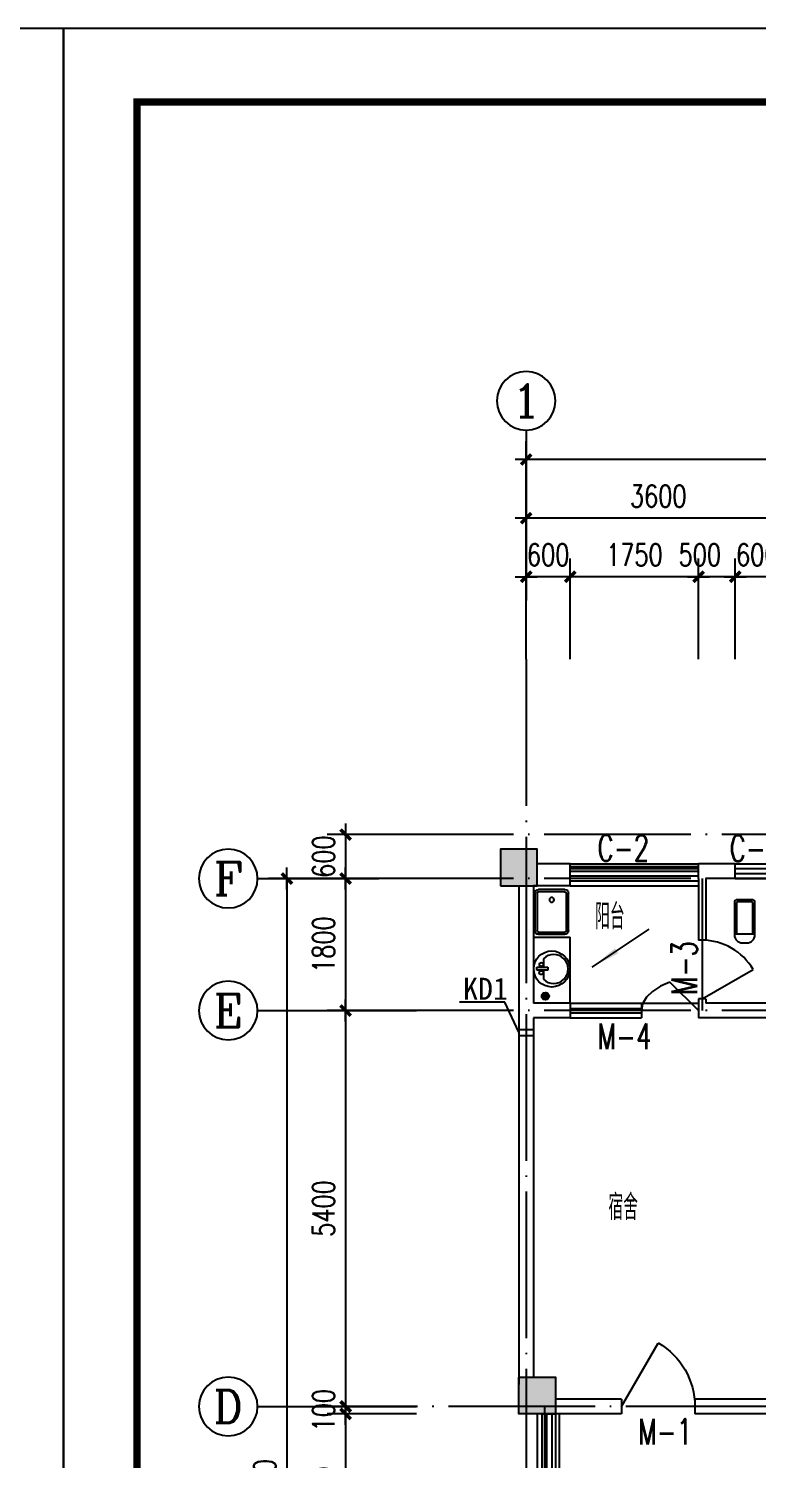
# Model space of a CAD drawing. Extents: x -105837 to 547563, y 466041 to 508041.
# Drawn here: x 71888 to 81821, y 488526 to 508041 of the extents above; entities that cross this region are included whole.
import ezdxf
from ezdxf.enums import TextEntityAlignment as Align

# ---------------------------------------------------------------- set-up
doc = ezdxf.new("R2010")
doc.units = 0
doc.header["$LTSCALE"] = 1000
doc.header["$MEASUREMENT"] = 0
doc.linetypes.add('DOTE', pattern=[2.42, 2, -0.2, 0.02, -0.2])
doc.layers.get('0').update_dxf_attribs({"linetype": 'CONTINUOUS'})
doc.layers.get('DEFPOINTS').update_dxf_attribs({"linetype": 'CONTINUOUS'})
for name, color, linetype in [('2106', 2, 'CONTINUOUS'), ('AXIS', 3, 'CONTINUOUS'), ('AXIS_TEXT', 7, 'CONTINUOUS'), ('COLUMN', 4, 'CONTINUOUS'), ('DOTE', 1, 'DOTE'), ('PUB_DIM', 3, 'CONTINUOUS'), ('PUB_TITLE', 4, 'CONTINUOUS'), ('S详图索引', 7, 'CONTINUOUS'), ('t-填充', 8, 'CONTINUOUS'), ('WALL', 255, 'CONTINUOUS'), ('WINDOW', 4, 'CONTINUOUS'), ('WINDOW_TEXT', 7, 'CONTINUOUS'), ('洁具', 6, 'CONTINUOUS'), ('管井', 5, 'CONTINUOUS'), ('门窗名称', 7, 'CONTINUOUS')]:
    doc.layers.add(name, color=color, linetype=linetype)
doc.styles.add('COMPLEX', font='COMPLEX.shx')
doc.styles.add('DIM_FONT', font='SIMPLEX.shx', dxfattribs={"width": 0.75})
doc.styles.add('SIMPLEX', font='SIMPLEX.SHX')
doc.styles.get("Standard").update_dxf_attribs({"font": 'txt.shx', "bigfont": 'hzdx.shx'})
doc.styles.add('国标仿宋', font='SIMPLEX.shx', dxfattribs={"width": 0.75, "bigfont": 'gbhzfs.shx'})
doc.styles.add('黑体', font='simhei.ttf', dxfattribs={"width": 0.7})
doc.dimstyles.new('DIMN', dxfattribs={"dimtxt": 300, "dimasz": 1, "dimexe": 250, "dimexo": 300, "dimgap": 150, "dimtad": 1, "dimdec": 0, "dimzin": 0, "dimdsep": 46, "dimtxsty": 'DIM_FONT', "dimblk": '_DIMX', "dimcen": 0.09, "dimclrt": 7, "dimadec": 0, "dimazin": 0, "dimtfac": 1, "dimtdec": 0, "dimtix": 1, "dimtmove": 2, "dimatfit": 3, "dimldrblk": '_DIMX', "dimfxl": 1, "dimtolj": 1, "dimtzin": 0, "dimarcsym": 0})

# ---------------------------------------------------------------- blocks, each defined once
blk = doc.blocks.new('_FZHK')
blk.add_lwpolyline([(-0.5, -0.5), (0.5, -0.5), (0.5, 0.5), (-0.5, 0.5)], close=True)
blk = doc.blocks.new('10')
at = {"layer": '2106', "color": 8}
for points in [[(215379, 297360), (214879, 297360), (215379, 296860), (214879, 296860)], [(215629, 290160), (215129, 290160), (215629, 289660), (215129, 289660)]]:
    blk.add_solid(points, dxfattribs=at)
at = {"layer": 'COLUMN'}
blk.add_lwpolyline([(215129, 290160), (215629, 290160), (215629, 289660), (215129, 289660)], close=True, dxfattribs=at)
at = {"layer": 'COLUMN', "xscale": 500, "yscale": 500, "zscale": 500}
blk.add_blockref('_FZHK', (215129, 297110), dxfattribs=at)
blk = doc.blocks.new('_DIMX')
blk.add_line((-150, 0), (150, 0))
at = {"const_width": 50}
blk.add_lwpolyline([(-70, -70), (70, 70)], dxfattribs=at)
blk = doc.blocks.new('*D618')
at = {"layer": 'AXIS', "color": 0, "lineweight": -2, "transparency": 16777216}
for p, q in [((78670, 500239), (78670, 502414)), ((125470, 500239), (125470, 502414)), ((125469, 502164), (78671, 502164))]:
    blk.add_line(p, q, dxfattribs=at)
at = {"layer": 'DEFPOINTS', "color": 0, "transparency": 16777216}
for p in [(78670, 502164), (78670, 499939), (125470, 499939)]:
    blk.add_point(p, dxfattribs=at)
at = {"layer": 'AXIS', "color": 0, "lineweight": -2, "transparency": 16777216}
for p, rotation in [((78670, 502164), 179.9999999999991), ((125470, 502164), 359.9999999999991)]:
    blk.add_blockref('_DIMX', p, dxfattribs=dict(at, rotation=rotation))
at = {"layer": 'AXIS', "color": 7, "transparency": 16777216, "insert": (102070, 502464), "char_height": 300, "attachment_point": 5, "style": 'DIM_FONT'}
blk.add_mtext('\\A1;46800', dxfattribs=at)
blk = doc.blocks.new('*D626')
at = {"layer": 'AXIS', "color": 0, "lineweight": -2, "transparency": 16777216}
for p, q in [((77176, 496447), (75959, 496447)), ((76209, 496446), (76209, 494648)), ((77176, 494647), (75959, 494647))]:
    blk.add_line(p, q, dxfattribs=at)
at = {"layer": 'DEFPOINTS', "color": 0, "transparency": 16777216}
for p in [(77476, 496447), (76209, 494647), (77476, 494647)]:
    blk.add_point(p, dxfattribs=at)
at = {"layer": 'AXIS', "color": 0, "lineweight": -2, "transparency": 16777216}
for p, rotation in [((76209, 496447), 90), ((76209, 494647), 270)]:
    blk.add_blockref('_DIMX', p, dxfattribs=dict(at, rotation=rotation))
at = {"layer": 'AXIS', "color": 7, "transparency": 16777216, "insert": (75909, 495547), "char_height": 300, "attachment_point": 5, "rotation": 90, "style": 'DIM_FONT'}
blk.add_mtext('\\A1;1800', dxfattribs=at)
blk = doc.blocks.new('*D627')
at = {"layer": 'AXIS', "color": 0, "lineweight": -2, "transparency": 16777216}
for p, q in [((77176, 496447), (75159, 496447)), ((75409, 496446), (75409, 479648)), ((77176, 479647), (75159, 479647))]:
    blk.add_line(p, q, dxfattribs=at)
at = {"layer": 'DEFPOINTS', "color": 0, "transparency": 16777216}
for p in [(77476, 496447), (75409, 479647), (77476, 479647)]:
    blk.add_point(p, dxfattribs=at)
at = {"layer": 'AXIS', "color": 0, "lineweight": -2, "transparency": 16777216}
for p, rotation in [((75409, 496447), 90), ((75409, 479647), 270)]:
    blk.add_blockref('_DIMX', p, dxfattribs=dict(at, rotation=rotation))
at = {"layer": 'AXIS', "color": 7, "transparency": 16777216, "insert": (75109, 488047), "char_height": 300, "attachment_point": 5, "rotation": 90, "style": 'DIM_FONT'}
blk.add_mtext('\\A1;16800', dxfattribs=at)
blk = doc.blocks.new('*D630')
at = {"layer": 'AXIS', "color": 0, "lineweight": -2, "transparency": 16777216}
for p, q in [((77176, 494647), (75959, 494647)), ((76209, 494646), (76209, 489248)), ((77176, 489247), (75959, 489247))]:
    blk.add_line(p, q, dxfattribs=at)
at = {"layer": 'DEFPOINTS', "color": 0, "transparency": 16777216}
for p in [(77476, 494647), (76209, 489247), (77476, 489247)]:
    blk.add_point(p, dxfattribs=at)
at = {"layer": 'AXIS', "color": 0, "lineweight": -2, "transparency": 16777216}
for p, rotation in [((76209, 494647), 90), ((76209, 489247), 270)]:
    blk.add_blockref('_DIMX', p, dxfattribs=dict(at, rotation=rotation))
at = {"layer": 'AXIS', "color": 7, "transparency": 16777216, "insert": (75909, 491947), "char_height": 300, "attachment_point": 5, "rotation": 90, "style": 'DIM_FONT'}
blk.add_mtext('\\A1;5400', dxfattribs=at)
blk = doc.blocks.new('_axiso')
blk.add_circle((0, 0), 0.5)
at = {"layer": 'AXIS_TEXT', "style": 'COMPLEX', "width": 1.041667}
blk.add_attdef('A', text='', height=0.56, dxfattribs=at).set_placement((-0.25, -0.28), (0.25, -0.28), align=Align.FIT)
blk = doc.blocks.new('*D631')
at = {"layer": 'DEFPOINTS', "color": 0, "transparency": 16777216}
for p in [(77558, 497047), (76209, 496447), (77558, 496447)]:
    blk.add_point(p, dxfattribs=at)
at = {"layer": 'PUB_DIM', "color": 0, "lineweight": -2, "transparency": 16777216}
for p, q in [((77258, 497047), (75959, 497047)), ((76209, 497048), (76209, 497049)), ((76209, 497047), (76209, 496447)), ((77258, 496447), (75959, 496447)), ((76209, 496446), (76209, 496445))]:
    blk.add_line(p, q, dxfattribs=at)
for p, rotation in [((76209, 497047), 270), ((76209, 496447), 90)]:
    blk.add_blockref('_DIMX', p, dxfattribs=dict(at, rotation=rotation))
at = {"layer": 'PUB_DIM', "color": 7, "transparency": 16777216, "insert": (75909, 496747), "char_height": 300, "attachment_point": 5, "rotation": 90, "style": 'DIM_FONT'}
blk.add_mtext('\\A1;600', dxfattribs=at)
blk = doc.blocks.new('*D672')
at = {"layer": 'AXIS', "color": 0, "lineweight": -2, "transparency": 16777216}
for p, q in [((78670, 500239), (78670, 501614)), ((82270, 500239), (82270, 501614)), ((82269, 501364), (78671, 501364))]:
    blk.add_line(p, q, dxfattribs=at)
at = {"layer": 'DEFPOINTS', "color": 0, "transparency": 16777216}
for p in [(78670, 501364), (78670, 499939), (82270, 499939)]:
    blk.add_point(p, dxfattribs=at)
at = {"layer": 'AXIS', "color": 0, "lineweight": -2, "transparency": 16777216, "rotation": 180}
blk.add_blockref('_DIMX', (78670, 501364), dxfattribs=at)
at = {"layer": 'AXIS', "color": 0, "lineweight": -2, "transparency": 16777216}
blk.add_blockref('_DIMX', (82270, 501364), dxfattribs=at)
at = {"layer": 'AXIS', "color": 7, "transparency": 16777216, "insert": (80470, 501664), "char_height": 300, "attachment_point": 5, "style": 'DIM_FONT'}
blk.add_mtext('\\A1;3600', dxfattribs=at)
blk = doc.blocks.new('_B8IMA')
for p, q in [((0.277, 1.929), (0.202, 1.656)), ((0.5, 0), (0.277, 1.929)), ((0.202, 1.656), (0.14, 1.31)), ((0.14, 1.31), (0.093, 0.906)), ((0.093, 0.906), (0.064, 0.463)), ((-0.5, 0.5), (0.056, 0.5)), ((0.064, 0.463), (0.055, 0)), ((0.056, 0.5), (0.056, -0.5)), ((-0.5, 0.15), (0.056, 0.15)), ((-0.5, -0.15), (0.056, -0.15)), ((-0.5, -0.5), (0.056, -0.5))]:
    blk.add_line(p, q)
blk = doc.blocks.new('_WBLK')
for p, q in [((-0.5, 0.5), (0.5, 0.5)), ((0.5, 0.1667), (-0.5, 0.1667)), ((0.5, -0.1667), (-0.5, -0.1667)), ((-0.5, -0.5), (0.5, -0.5))]:
    blk.add_line(p, q)
at = {"layer": 'WINDOW_TEXT', "style": 'SIMPLEX', "flags": 9}
blk.add_attdef('A', text='', height=1, dxfattribs=at).set_placement((0, 1.5), align=Align.MIDDLE)
blk = doc.blocks.new('831PN7ET')
for p, q in [((-255, 0), (255, 0)), ((-305, -410), (-305, -50)), ((-275, -410), (-275, -50)), ((-255, -30), (255, -30)), ((275, -50), (275, -410)), ((305, -50), (305, -410)), ((255, -430), (-255, -430)), ((255, -460), (-255, -460))]:
    blk.add_line(p, q)
blk.add_circle((165, -230), 32.5)
for centre, radius, start, end in [((-255, -50), 50, 90, 180), ((255, -50), 50, 0, 90), ((-255, -50), 20, 90, 180), ((255, -50), 20, 0, 90), ((-255, -410), 50, 180, 270), ((-255, -410), 20, 180, 270), ((255, -410), 50, 270, 0), ((255, -410), 20, 270, 0)]:
    blk.add_arc(centre, radius, start, end)
at = {"width": 0.8, "flags": 9}
for tag in ['XSIZE', 'YSIZE']:
    blk.add_attdef(tag, (0, 0), '', height=0.5, dxfattribs=at)
blk = doc.blocks.new('_E33IEP')
for p, q in [((44, -21), (44, 20)), ((44, 20), (194, 20)), ((135, 135), (135, 20)), ((194, 20), (194, -21)), ((194, -21), (44, -21)), ((135, -21), (135, -144))]:
    blk.add_line(p, q)
for centre, radius in [((248, -5), 246), ((106, 56), 26.7), ((105, -55), 26.7)]:
    blk.add_circle(centre, radius)
blk.add_arc((274, -5), 197, 225.2527, 134.7473)
at = {"style": 'DIM_FONT', "width": 0.8, "flags": 9}
for tag in ['XSIZE', 'YSIZE']:
    blk.add_attdef(tag, (0, 0), '', height=0.5, dxfattribs=at)
at = {"width": 0.8, "flags": 9}
for tag in ['YSIZE', 'XSIZE']:
    blk.add_attdef(tag, (2, -251), '', height=150, dxfattribs=at)
blk = doc.blocks.new('831Q1OE7')
at = {"color": 0}
for p, q in [((-49, 7), (-7, 49)), ((-47, -18), (18, 47)), ((-35, -35), (35, 35)), ((-18, -47), (47, 18)), ((7, -49), (49, -7))]:
    blk.add_line(p, q, dxfattribs=at)
at = {"extrusion": (0, 0, -1)}
blk.add_ellipse((0, 0), major_axis=(35.4, 35.4), ratio=1, dxfattribs=at)
at = {"width": 0.8, "flags": 9}
for tag in ['XSIZE', 'YSIZE']:
    blk.add_attdef(tag, (0, 0), '', height=0.5, dxfattribs=at)
blk = doc.blocks.new('_arrow')
blk.add_solid([(0, 0), (-1, 0.1), (-1, -0.1)])
blk = doc.blocks.new('831OOUV1')
for p, q in [((100, 0), (-100, 0)), ((-140, -40), (-140, -480)), ((-110, -40), (-110, -470)), ((100, -30), (-100, -30)), ((110, -470), (110, -40)), ((140, -480), (140, -40)), ((140, -470), (-140, -470)), ((-30, -590), (30, -590))]:
    blk.add_line(p, q)
for centre, radius, start, end in [((-100, -40), 40, 90, 180), ((100, -40), 40, 0, 90), ((-100, -40), 10, 90, 180), ((100, -40), 10, 0, 90), ((-30, -480), 110, 180, 270), ((30, -480), 110, 270, 0)]:
    blk.add_arc(centre, radius, start, end)
at = {"width": 0.8, "flags": 9}
for tag in ['XSIZE', 'YSIZE']:
    blk.add_attdef(tag, (0, 0), '', height=0.5, dxfattribs=at)
blk = doc.blocks.new('_dblk')
blk.add_line((-0.5, 0), (0, -0.866))
blk.add_arc((-0.5, 0), 1, 300, 0)
at = {"layer": 'WINDOW_TEXT', "style": 'SIMPLEX', "flags": 9}
blk.add_attdef('A', text='', height=1, dxfattribs=at).set_placement((0, 1.5), align=Align.MIDDLE)
blk = doc.blocks.new('*D798')
at = {"layer": 'AXIS', "color": 0, "lineweight": -2, "transparency": 16777216}
for p, q in [((79270, 499439), (79270, 500814)), ((81020, 499439), (81020, 500814)), ((81019, 500564), (79271, 500564))]:
    blk.add_line(p, q, dxfattribs=at)
at = {"layer": 'DEFPOINTS', "color": 0, "transparency": 16777216}
for p in [(79270, 500564), (79270, 499139, 1273), (81020, 499139, 1273)]:
    blk.add_point(p, dxfattribs=at)
at = {"layer": 'AXIS', "color": 0, "lineweight": -2, "transparency": 16777216, "rotation": 180}
blk.add_blockref('_DIMX', (79270, 500564), dxfattribs=at)
at = {"layer": 'AXIS', "color": 0, "lineweight": -2, "transparency": 16777216}
blk.add_blockref('_DIMX', (81020, 500564), dxfattribs=at)
at = {"layer": 'AXIS', "color": 7, "transparency": 16777216, "insert": (80145, 500864), "char_height": 300, "attachment_point": 5, "style": 'DIM_FONT'}
blk.add_mtext('\\A1;1750', dxfattribs=at)
blk = doc.blocks.new('*D799')
at = {"layer": 'AXIS', "color": 0, "lineweight": -2, "transparency": 16777216}
for p, q in [((78670, 499439), (78670, 500814)), ((79270, 499439), (79270, 500814)), ((78669, 500564), (78668, 500564)), ((79270, 500564), (78670, 500564)), ((79271, 500564), (79272, 500564))]:
    blk.add_line(p, q, dxfattribs=at)
at = {"layer": 'DEFPOINTS', "color": 0, "transparency": 16777216}
for p in [(78670, 500564), (78670, 499139, 1273), (79270, 499139, 1273)]:
    blk.add_point(p, dxfattribs=at)
at = {"layer": 'AXIS', "color": 0, "lineweight": -2, "transparency": 16777216}
blk.add_blockref('_DIMX', (78670, 500564), dxfattribs=at)
at = {"layer": 'AXIS', "color": 0, "lineweight": -2, "transparency": 16777216, "rotation": 180}
blk.add_blockref('_DIMX', (79270, 500564), dxfattribs=at)
at = {"layer": 'AXIS', "color": 7, "transparency": 16777216, "insert": (78970, 500864), "char_height": 300, "attachment_point": 5, "style": 'DIM_FONT'}
blk.add_mtext('\\A1;600', dxfattribs=at)
blk = doc.blocks.new('*D801')
at = {"layer": 'AXIS', "color": 0, "lineweight": -2, "transparency": 16777216}
for p, q in [((81520, 499439), (81520, 500814)), ((82120, 499439), (82120, 500814)), ((81519, 500564), (81518, 500564)), ((82120, 500564), (81520, 500564)), ((82121, 500564), (82122, 500564))]:
    blk.add_line(p, q, dxfattribs=at)
at = {"layer": 'DEFPOINTS', "color": 0, "transparency": 16777216}
for p in [(81520, 500564), (81520, 499139, 1273), (82120, 499139, 1273)]:
    blk.add_point(p, dxfattribs=at)
at = {"layer": 'AXIS', "color": 0, "lineweight": -2, "transparency": 16777216}
blk.add_blockref('_DIMX', (81520, 500564), dxfattribs=at)
at = {"layer": 'AXIS', "color": 0, "lineweight": -2, "transparency": 16777216, "rotation": 180}
blk.add_blockref('_DIMX', (82120, 500564), dxfattribs=at)
at = {"layer": 'AXIS', "color": 7, "transparency": 16777216, "insert": (81820, 500864), "char_height": 300, "attachment_point": 5, "style": 'DIM_FONT'}
blk.add_mtext('\\A1;600', dxfattribs=at)
blk = doc.blocks.new('*D802')
at = {"layer": 'AXIS', "color": 0, "lineweight": -2, "transparency": 16777216}
for p, q in [((81020, 499439), (81020, 500814)), ((81520, 499439), (81520, 500814)), ((81519, 500564), (81021, 500564))]:
    blk.add_line(p, q, dxfattribs=at)
at = {"layer": 'DEFPOINTS', "color": 0, "transparency": 16777216}
for p in [(81020, 500564), (81020, 499139, 1273), (81520, 499139, 1273)]:
    blk.add_point(p, dxfattribs=at)
at = {"layer": 'AXIS', "color": 0, "lineweight": -2, "transparency": 16777216, "rotation": 180}
blk.add_blockref('_DIMX', (81020, 500564), dxfattribs=at)
at = {"layer": 'AXIS', "color": 0, "lineweight": -2, "transparency": 16777216}
blk.add_blockref('_DIMX', (81520, 500564), dxfattribs=at)
at = {"layer": 'AXIS', "color": 7, "transparency": 16777216, "insert": (81037, 500864), "char_height": 300, "attachment_point": 5, "style": 'DIM_FONT'}
blk.add_mtext('\\A1;500', dxfattribs=at)
blk = doc.blocks.new('*D825')
at = {"layer": 'AXIS', "color": 0, "lineweight": -2, "transparency": 16777216}
for p, q in [((77176, 489146), (75959, 489146)), ((76209, 489145), (76209, 486947)), ((77176, 486946), (75959, 486946))]:
    blk.add_line(p, q, dxfattribs=at)
at = {"layer": 'DEFPOINTS', "color": 0, "transparency": 16777216}
for p in [(77476, 489146, 1273), (76209, 486946), (77476, 486946, 1273)]:
    blk.add_point(p, dxfattribs=at)
at = {"layer": 'AXIS', "color": 0, "lineweight": -2, "transparency": 16777216}
for p, rotation in [((76209, 489146), 90), ((76209, 486946), 270)]:
    blk.add_blockref('_DIMX', p, dxfattribs=dict(at, rotation=rotation))
at = {"layer": 'AXIS', "color": 7, "transparency": 16777216, "insert": (75909, 488046), "char_height": 300, "attachment_point": 5, "rotation": 90, "style": 'DIM_FONT'}
blk.add_mtext('\\A1;2200', dxfattribs=at)
blk = doc.blocks.new('*D827')
at = {"layer": 'AXIS', "color": 0, "lineweight": -2, "transparency": 16777216}
for p, q in [((77176, 489246), (75959, 489246)), ((76209, 489247), (76209, 489248)), ((76209, 489246), (76209, 489146)), ((77176, 489146), (75959, 489146)), ((76209, 489145), (76209, 489144))]:
    blk.add_line(p, q, dxfattribs=at)
at = {"layer": 'DEFPOINTS', "color": 0, "transparency": 16777216}
for p in [(77476, 489246), (76209, 489146), (77476, 489146, 1273)]:
    blk.add_point(p, dxfattribs=at)
at = {"layer": 'AXIS', "color": 0, "lineweight": -2, "transparency": 16777216}
for p, rotation in [((76209, 489246), 270), ((76209, 489146), 90)]:
    blk.add_blockref('_DIMX', p, dxfattribs=dict(at, rotation=rotation))
at = {"layer": 'AXIS', "color": 7, "transparency": 16777216, "insert": (75909, 489196), "char_height": 300, "attachment_point": 5, "rotation": 90, "style": 'DIM_FONT'}
blk.add_mtext('\\A1;100', dxfattribs=at)

msp = doc.modelspace()

# ---------------------------------------------------------------- linework, layer by layer
for p, q in [((79270.1323, 496647.06735), (81020.1323, 496647.06735)), ((80243.47768, 494747.06735), (81020.1323, 494747.06735))]:
    msp.add_line(p, q)
at = {"layer": 'AXIS'}
for p, q in [((78670.1323, 502564.05978), (78670.1323, 500239.05978)), ((75009.47452, 496447.06735), (76659.75412, 496447.06735)), ((75009.47452, 494647.06735), (77176.09547, 494647.06735)), ((75009.47452, 489247.06735), (77176.09547, 489247.06735))]:
    msp.add_line(p, q, dxfattribs=at)
at = {"layer": 'DOTE'}
for p, q in [((78670.1323, 499439.05978), (78670.1323, 476824.65569)), ((126894.95214, 497047.06735), (77176.09547, 497047.06735)), ((126894.95214, 496447.06735), (77176.09547, 496447.06735)), ((81070.1323, 496447.06735), (81070.1323, 494647.06735)), ((126894.95214, 494647.06735), (77176.09547, 494647.06735)), ((111070.1323, 489247.06735), (77176.09547, 489247.06735)), ((78920.1323, 489247.06735), (78920.1323, 486847.06735))]:
    msp.add_line(p, q, dxfattribs=at)
at = {"layer": 'PUB_DIM', "elevation": 1272.79221}
msp.add_lwpolyline([(79570.20426, 495240.60548), (80345.0932, 495756.79931)], dxfattribs=at)
at = {"layer": 'PUB_TITLE'}
for points in [[(12963.01576, 466040.74173), (72363.01576, 466040.74173), (72363.01576, 508040.74173), (12963.01576, 508040.74173)], [(72363.01576, 466040.74173), (131763.01576, 466040.74173), (131763.01576, 508040.74173), (72363.01576, 508040.74173)]]:
    msp.add_lwpolyline(points, close=True, dxfattribs=at)
at = {"layer": 'PUB_TITLE', "const_width": 100}
msp.add_lwpolyline([(73363.01576, 467040.74173), (130763.01576, 467040.74173), (130763.01576, 507040.74173), (73363.01576, 507040.74173)], close=True, dxfattribs=at)
at = {"layer": 't-填充', "color": 6}
for p, q in [((79270.1323, 496614.43616), (81020.1323, 496614.43616)), ((79270.1323, 496584.43616), (81020.1323, 496584.43616))]:
    msp.add_line(p, q, dxfattribs=at)
at = {"layer": 't-填充'}
for p, q in [((79070.1323, 489147.06735), (79070.1323, 486947.06735)), ((79120.1323, 489147.06735), (79120.1323, 486947.06735))]:
    msp.add_line(p, q, dxfattribs=at)
at = {"layer": 'WALL'}
for p, q in [((79270.1323, 496647.06735), (78820.1323, 496647.06735)), ((79270.1323, 496347.06735), (79270.1323, 496647.06735)), ((81020.1323, 496447.06735), (81020.1323, 496647.06735)), ((81520.1323, 496647.06735), (81020.1323, 496647.06735)), ((81520.1323, 496447.06735), (81520.1323, 496647.06735)), ((78570.1323, 496347.06735), (78570.1323, 494747.06735)), ((78770.1323, 496347.06735), (78770.1323, 494747.06735)), ((79270.1323, 496347.06735), (78770.1323, 496347.06735)), ((81020.1323, 496447.06735), (81020.1323, 495607.06735)), ((81120.1323, 496447.06735), (81120.1323, 495607.06735)), ((81520.1323, 496447.06735), (81120.1323, 496447.06735)), ((81120.1323, 495607.06735), (81020.1323, 495607.06735)), ((79270.1323, 494747.06735), (79270.1323, 494547.06735)), ((81020.1323, 494807.06735), (81020.1323, 494747.06735)), ((81120.1323, 494807.06735), (81020.1323, 494807.06735)), ((81020.1323, 494747.06735), (81020.1323, 494547.06735)), ((81120.1323, 494807.06735), (81120.1323, 494747.06735)), ((79970.1323, 489347.06735), (79070.1323, 489347.06735)), ((79970.1323, 489347.06735), (79970.1323, 489147.06735)), ((82170.1323, 489347.06735), (80970.1323, 489347.06735)), ((80970.1323, 489347.06735), (80970.1323, 489147.06735)), ((79970.1323, 489147.06735), (78570.1323, 489147.06735)), ((78870.1323, 489147.06735), (79070.1323, 489147.06735)), ((82170.1323, 489147.06735), (80970.1323, 489147.06735))]:
    msp.add_line(p, q, dxfattribs=at)
at = {"layer": 'WALL', "linetype": 'Continuous'}
for p, q in [((78570.1323, 494747.06735), (78570.1323, 489547.06735)), ((79270.1323, 494747.06735), (78770.1323, 494747.06735)), ((82170.1323, 494747.06735), (81120.1323, 494747.06735)), ((78770.1323, 494547.06735), (78770.1323, 489647.06735)), ((79270.1323, 494547.06735), (78770.1323, 494547.06735)), ((82170.1323, 494547.06735), (81020.1323, 494547.06735))]:
    msp.add_line(p, q, dxfattribs=at)
at = {"layer": '洁具'}
for p in [(78770.1323, 495647.06735), (79270.1323, 494747.06735)]:
    msp.add_line(p, (79270.1323, 495647.06735), dxfattribs=at)
at = {"layer": '管井', "ltscale": 0.5}
for p, q in [((78377.38535, 494761.23324), (77761.51617, 494761.2343)), ((78570.1323, 494352.55021), (78377.38535, 494761.23324)), ((78570.1323, 494387.06627), (78770.1323, 494387.06735)), ((78570.1323, 494307.06627), (78770.1323, 494307.06735))]:
    msp.add_line(p, q, dxfattribs=at)

# ---------------------------------------------------------------- block references
at = {"layer": 'AXIS'}
ref = msp.add_blockref('_axiso', (78670.1323, 502964.05978), dxfattribs=dict(at, xscale=-800, yscale=800, zscale=800, rotation=180))
ref.add_attrib('A', '1', dxfattribs={"layer": 'AXIS_TEXT', "height": 448, "style": 'COMPLEX', "width": 2.083333}).set_placement((78470.1323, 502740.05978), (78870.1323, 502740.05978), align=Align.FIT)
ref = msp.add_blockref('_axiso', (74609.47452, 496447.06735), dxfattribs=dict(at, xscale=-800, yscale=800, zscale=800))
ref.add_attrib('A', 'F', dxfattribs={"layer": 'AXIS_TEXT', "height": 448, "style": 'COMPLEX', "width": 1.171875}).set_placement((74409.47452, 496223.06735), (74809.47452, 496223.06735), align=Align.FIT)
ref = msp.add_blockref('_axiso', (74609.47452, 494647.06735), dxfattribs=dict(at, xscale=-800, yscale=800, zscale=800))
ref.add_attrib('A', 'E', dxfattribs={"layer": 'AXIS_TEXT', "height": 448, "style": 'COMPLEX', "width": 1.171875}).set_placement((74409.47452, 494423.06735), (74809.47452, 494423.06735), align=Align.FIT)
ref = msp.add_blockref('_axiso', (74609.47452, 489247.06735), dxfattribs=dict(at, xscale=-800, yscale=800, zscale=800))
ref.add_attrib('A', 'D', dxfattribs={"layer": 'AXIS_TEXT', "height": 448, "style": 'COMPLEX', "width": 1.102941}).set_placement((74409.47452, 489023.06735), (74809.47452, 489023.06735), align=Align.FIT)
at = {"layer": 'COLUMN'}
msp.add_blockref('10', (-136558.38779, 199486.74693), dxfattribs=at)
at = {"layer": 'PUB_DIM', "xscale": -400.0000000000549, "yscale": 400, "zscale": 400, "rotation": 33.66964800800097}
msp.add_blockref('_arrow', (79570.20426, 495240.60548, 1272.79221), dxfattribs=at)
at = {"layer": 't-填充', "xscale": -1}
msp.add_blockref('831Q1OE7', (78931.34003, 494843.33751, 1272.79221), dxfattribs=at)
at = {"layer": 'WINDOW', "yscale": 200}
for p, xscale, zscale in [((80145.1323, 496447.06735), 1750, 1750), ((81820.1323, 496547.06735), 600, 600)]:
    msp.add_blockref('_WBLK', p, dxfattribs=dict(at, xscale=xscale, zscale=zscale))
at = {"layer": 'WINDOW'}
for name, p, xscale, yscale, zscale, rotation in [('_dblk', (81070.1323, 495207.06735), -800, -800, 800.0000000000039, 270), ('_B8IMA', (80145.1323, 494647.06735), -1749.999999999971, -200.0000000001164, 1749.999999999971, 180), ('_dblk', (80470.1323, 489247.06735), -1000.000000000029, 1000.000000000029, 1000.000000000029, 180), ('_WBLK', (78920.1323, 488047.06735), 2200, 200.0000000002328, 2200, 270)]:
    msp.add_blockref(name, p, dxfattribs=dict(at, xscale=xscale, yscale=yscale, zscale=zscale, rotation=rotation))
at = {"layer": '洁具', "xscale": -1, "rotation": 270}
msp.add_blockref('831PN7ET', (79248.23609, 495992.45574), dxfattribs=at)
at = {"layer": '洁具'}
for name, p in [('831OOUV1', (81648.25415, 496159.74745)), ('_E33IEP', (78770.1323, 495219.74239))]:
    msp.add_blockref(name, p, dxfattribs=at)

# ---------------------------------------------------------------- texts
at = {"layer": 'S详图索引', "style": '国标仿宋', "width": 0.8}
for s, p in [('阳台', (79609.22072, 495756.07454, 1272.79221)), ('宿舍', (79790.85721, 491790.53364))]:
    msp.add_text(s, height=350, dxfattribs=at).set_placement(p)
at = {"layer": '管井', "ltscale": 0.5, "style": '黑体'}
msp.add_text('KD1', height=300, rotation=359.999689053, dxfattribs=at).set_placement((78115.13449, 494944.37674), align=Align.MIDDLE)
at = {"layer": '门窗名称', "style": '国标仿宋', "width": 0.7}
for s, p in [('C-2', (79642.5472, 496689.63742)), ('C-3', (81442.79212, 496684.16632)), ('M-4', (79642.5472, 494122.19318)), ('M-1', (80195.6038, 488730.91061))]:
    msp.add_text(s, height=350, dxfattribs=at).set_placement(p)
msp.add_text('M-3', height=350, rotation=90, dxfattribs=at).set_placement((80999.46208, 494858.98317))

# ---------------------------------------------------------------- dimensions: what is measured, and where the dimension line sits
at = {"layer": 'AXIS'}
for p1, p2, distance, picture, middle in [((125470.1323, 499939.05978), (78670.1323, 499939.05978), -2225, '*D618', (102070.1323, 502464.05978)), ((77476.09547, 496447.06735), (77476.09547, 479647.06735), -2066.62095, '*D627', (75109.47452, 488047.06735)), ((77476.09547, 496447.06735), (77476.09547, 494647.06735), -1266.62095, '*D626', (75909.47452, 495547.06735))]:
    dim = msp.add_aligned_dim(p1=p1, p2=p2, distance=distance, dimstyle='DIMN', dxfattribs=at)
    dim.commit()
    dim.dimension.update_dxf_attribs({"geometry": picture, "text_midpoint": middle})
for base, p1, p2, picture, middle in [((78670.1323, 501364.05978), (82270.1323, 499939.05978), (78670.1323, 499939.05978), '*D672', (80470.1323, 501664.05978)), ((78670.1323, 500564.05978), (79270.1323, 499139.05978, 1272.79221), (78670.1323, 499139.05978, 1272.79221), '*D799', (78970.1323, 500864.05978)), ((79270.1323, 500564.05978), (81020.1323, 499139.05978, 1272.79221), (79270.1323, 499139.05978, 1272.79221), '*D798', (80145.1323, 500864.05978)), ((81520.1323, 500564.05978), (82120.1323, 499139.05978, 1272.79221), (81520.1323, 499139.05978, 1272.79221), '*D801', (81820.1323, 500864.05978))]:
    dim = msp.add_linear_dim(base=base, p1=p1, p2=p2, dimstyle='DIMN', dxfattribs=at)
    dim.commit()
    dim.dimension.update_dxf_attribs({"geometry": picture, "text_midpoint": middle})
dim = msp.add_linear_dim(base=(81020.1323, 500564.05978), p1=(81520.1323, 499139.05978, 1272.79221), p2=(81020.1323, 499139.05978, 1272.79221), dimstyle='DIMN', dxfattribs=at)
dim.commit()
dim.dimension.update_dxf_attribs({"geometry": '*D802', "text_midpoint": (81037.13797, 500864.05978), "dimtype": 128})
for base, p1, p2, picture, middle in [((76209.47452, 489247.06735), (77476.09547, 494647.06735), (77476.09547, 489247.06735), '*D630', (75909.47452, 491947.06735)), ((76209.47452, 489146.06735), (77476.09547, 489246.06735), (77476.09547, 489146.06735, 1272.79221), '*D827', (75909.47452, 489196.06735)), ((76209.47452, 486946.06735), (77476.09547, 489146.06735, 1272.79221), (77476.09547, 486946.06735, 1272.79221), '*D825', (75909.47452, 488046.06735))]:
    dim = msp.add_linear_dim(base=base, p1=p1, p2=p2, angle=90, dimstyle='DIMN', dxfattribs=at)
    dim.commit()
    dim.dimension.update_dxf_attribs({"geometry": picture, "text_midpoint": middle})
at = {"layer": 'PUB_DIM'}
dim = msp.add_aligned_dim(p1=(77557.77531, 497047.06735), p2=(77557.77531, 496447.06735), distance=-1348.30079, dimstyle='DIMN', dxfattribs=at)
dim.commit()
dim.dimension.update_dxf_attribs({"geometry": '*D631', "text_midpoint": (75909.47452, 496747.06735)})

doc.saveas('drawing.dxf')
